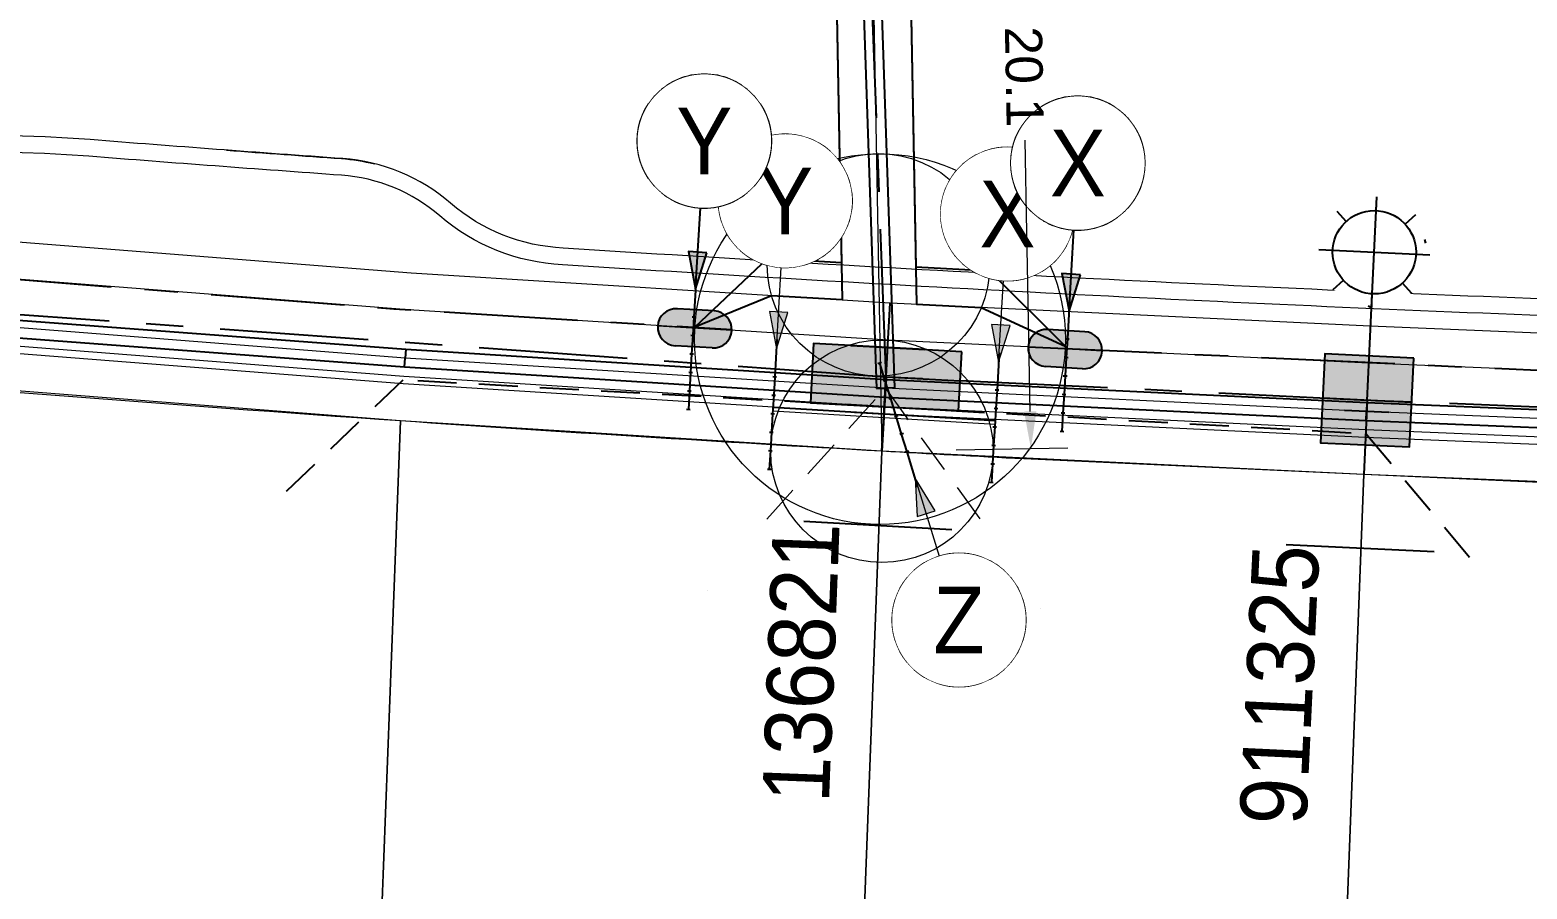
# Model space of a CAD drawing. Header units: metres. Extents: x 294745 to 296284, y 6233060 to 6235519.
# Drawn here: x 295020.48 to 295060.84, y 6234068.15 to 6234091.32 of the extents above; entities that cross this region are included whole.
import ezdxf
from ezdxf.enums import TextEntityAlignment as Align

# ---------------------------------------------------------------- set-up
doc = ezdxf.new("R2010")
doc.units = ezdxf.units.M
doc.set_wipeout_variables(frame=1)
for name, pattern in [('Cable Exist UG', [7, 4, -1, 1, -1]), ('DOT', [6.35, 0, -6.35]), ('IE Trench LV', [5.5, 3.5, -2]), ('PHANTOMX2', [5.6, 2.5, -0.5, 0.15, -0.5, 0.15, -0.5, 0.15, -0.5, 0.15, -0.5])]:
    doc.linetypes.add(name, pattern=pattern)
doc.layers.get('0').update_dxf_attribs({"color": 6})
doc.layers.get('Defpoints').update_dxf_attribs({"color": 250})
doc.layers.add('. Const Lines _SP', color=251, linetype='Continuous', lineweight=0, plot=False)
doc.layers.add('. Const Lines Circles _SP', color=251, linetype='Continuous', lineweight=0, plot=False)
doc.layers.add('. Const Lines SL', color=7, linetype='Continuous', lineweight=0, true_color=0x009999, plot=False, transparency=0.3)
doc.layers.add('. Const Trench (GIS)', color=7, linetype='Continuous', lineweight=0, true_color=0x990099, plot=False, transparency=0.3)
doc.layers.add('._Trenching HV', color=56, linetype='IE Trench HV', lineweight=0, plot=False, transparency=0.2)
doc.layers.add('_User Miscellaneous12', color=231, linetype='Continuous', lineweight=13, plot=False, transparency=0.5)
for name, color, linetype, lineweight in [('_User Miscellaneous3', 30, 'Continuous', 13), ('_User Miscellaneous6', 2, 'Continuous', 13), ('_User_HV_Final', 1, 'Continuous', 25), ('_User_LV_Final', 5, 'Continuous', 25), ('Layer1', 5, 'Continuous', 13), ('Services_SP_NEW', 2, 'PHANTOMX2', 20)]:
    doc.layers.add(name, color=color, linetype=linetype, lineweight=lineweight)
for name, color, linetype in [('Duct_SP_EXT', 30, 'Continuous'), ('Equip_SP_SL_EXT', 7, 'Continuous'), ('Mains_HV_New_U72', 2, 'Cable x'), ('Services_SP_NEW_UG', 2, 'IE Trench LV'), ('SupportsUG_SP_LV_EXT', 7, 'Continuous'), ('Trench_SP_NEW', 2, 'Continuous'), ('UG_Details_SP_MISC', 7, 'Continuous')]:
    doc.layers.add(name, color=color, linetype=linetype)
doc.layers.add('Kerb_SP_Existing', color=254, linetype='Continuous', lineweight=13, transparency=0.5)
doc.styles.add('COLUMN_LABEL', font='arial.ttf', dxfattribs={"height": 2})
doc.styles.add('POLE_LABEL', font='arial.ttf', dxfattribs={"height": 2})
doc.styles.add('SL_LABEL', font='arial.ttf', dxfattribs={"height": 2})
doc.styles.get("Standard").update_dxf_attribs({"font": 'arial.ttf'})
doc.linetypes.add('Cable x', pattern='A,5,-0.05,["X",Standard,S=1.5,R=0,X=0,Y=-0.75],-1.45', length=6.5)
doc.linetypes.add('IE Trench HV', pattern='A,4,-0.4,["/",Standard,S=2,R=0,X=0.25,Y=-1],-1.6', length=6)
doc.dimstyles.new('Standard 1.8mm', dxfattribs={"dimtxt": 1.8, "dimasz": 2, "dimexe": 1, "dimexo": 2, "dimgap": 0.5, "dimtad": 0, "dimdec": 1, "dimzin": 9, "dimdsep": 46, "dimtxsty": 'Standard', "dimcen": 2.5, "dimclrd": 256, "dimclre": 256, "dimclrt": 256, "dimadec": 0, "dimazin": 0, "dimtfac": 1, "dimtdec": 1, "dimtmove": 1, "dimatfit": 3, "dimfxl": 1.25, "dimlwd": -1, "dimlwe": -1, "dimarcsym": 1})

# ---------------------------------------------------------------- blocks, each defined once
blk = doc.blocks.new('*U78')
at = {"layer": 'SupportsUG_SP_LV_EXT', "linetype": 'Continuous'}
h = blk.add_hatch(color=256, dxfattribs=at)
h.dxf.hatch_style = 1
h.paths.add_polyline_path([(-0.8, 0.014), (-0.765, 2.014), (0.834, 1.986), (0.8, -0.014)])
h = blk.add_hatch(color=256, dxfattribs=at)
h.dxf.hatch_style = 1
h.paths.add_polyline_path([(-0.834, -1.986), (-0.8, 0.014), (0.8, -0.014), (0.765, -2.014)])
blk.add_lwpolyline([(-0.765, 2.014), (-0.817, -0.986), (-0.783, 1.014), (-0.834, -1.986), (0.765, -2.014), (0.834, 1.986)], close=True)
at = {"layer": 'Defpoints'}
for p, q in [((3.965, -2.069), (4.034, 1.931)), ((1.014, 0.783), (0.986, -0.817)), ((2, -0.035), (-2, 0.035)), ((0, 0), (2, -0.035))]:
    blk.add_line(p, q, dxfattribs=at)
at = {"layer": 'Defpoints', "flags": 128}
for points in [[(6.077, 4.396), (6.077, 4.396)], [(5.921, -4.603), (5.921, -4.603)]]:
    blk.add_lwpolyline(points, dxfattribs=at)
at = {"width": 0.9}
blk.add_attdef('ASSET_NUM', text='', height=1.8, rotation=360, dxfattribs=at).set_placement((4, 2), align=Align.MIDDLE_LEFT)
for tag, flags, p in [('OWNED_BY', 9, (-0.2, 0)), ('STREETNAME', 9, (-0.175, 0)), ('SUBURB', 1, (-0.158, 0)), ('PARENT', 9, (-0.143, 0)), ('NOTES', 9, (-0.127, 0)), ('LOCATION', 9, (-0.111, 0)), ('LEGEND', 9, (-0.091, 0)), ('SUPPORT_TYPE', 9, (-0.072, 0)), ('USAGE', 9, (-0.056, 0)), ('STATE', 9, (-0.032, 0))]:
    blk.add_attdef(tag, text='', height=0.01, rotation=270, dxfattribs=dict(flags=flags)).set_placement(p, align=Align.CENTER)
blk = doc.blocks.new('*U118')
blk.add_hatch(color=256).paths.add_polyline_path([(1.2, 1.2), (-1.2, 1.2), (-1.2, -1.2), (1.2, -1.2)])
blk.add_lwpolyline([(-1.2, 1.2), (-1.2, -1.2), (1.2, -1.2), (1.2, 1.2)], close=True)
at = {"layer": 'Defpoints', "flags": 128}
for points in [[(4, 2), (4, -2)], [(0, 1.2), (0, -1.2)], [(0.3, 0.6), (0.3, -0.6)], [(0, 0), (2, 0)]]:
    blk.add_lwpolyline(points, dxfattribs=at)
at = {"style": 'COLUMN_LABEL', "width": 0.9, "flags": 8}
blk.add_attdef('ASSET_NUM', text='', height=1.8, rotation=360, dxfattribs=at).set_placement((4, 2), align=Align.MIDDLE_LEFT)
at = {"flags": 1}
blk.add_attdef('Z', (-2.351, -1.813), '', height=0.2, rotation=270, dxfattribs=at)
at = {"flags": 9}
for tag, p in [('NOTES', (-2, -1.813)), ('SUBURB', (-1.8, -1.813)), ('STREETNAME', (-1.6, -1.813)), ('LOCATION', (-1.4, -1.813)), ('LEGEND', (-1.2, -1.813)), ('USAGE', (-1, -1.813)), ('STATE', (-0.8, -1.813)), ('OWNED_BY', (-0.6, -1.813)), ('COLUMN_TYPE', (-0.4, -1.813))]:
    blk.add_attdef(tag, text='', height=0.2, rotation=270, dxfattribs=at).set_placement(p, align=Align.MIDDLE_LEFT)
for tag, style, p in [('STREET_CODE', 'COLUMN_LABEL', (-0.2, -1.813)), ('STRUCTURE_PLANT_NUMBER', 'POLE_LABEL', (0.031, -1.813))]:
    blk.add_attdef(tag, text='', height=0.2, rotation=270, dxfattribs=dict(at, style=style)).set_placement(p, align=Align.MIDDLE_LEFT)
blk = doc.blocks.new('*U107')
at = {"layer": 'Defpoints'}
blk.add_line((0, 2), (0, 0), dxfattribs=at)
at = {"layer": 'Services_SP_NEW_UG', "ltscale": 0.3, "flags": 128}
for points in [[(0.8, 13.002), (4, 16.002)], [(0.8, -13.002), (4, -16.002)]]:
    blk.add_lwpolyline(points, dxfattribs=at)
at = {"layer": 'Services_SP_NEW_UG', "ltscale": 0.3}
for points in [[(0.8, 0), (0.8, 0), (0.8, 13.002)], [(0.8, 0), (0.8, 0), (0.8, -13.002)]]:
    blk.add_lwpolyline(points, dxfattribs=at)
blk = doc.blocks.new('*U104')
at = {"layer": 'Defpoints'}
blk.add_line((1, 0), (-0.7, 0), dxfattribs=at)
at = {"layer": 'Trench_SP_NEW', "linetype": 'IE Trench LV', "lineweight": 18, "ltscale": 0.3}
for points in [[(0.3, 0), (4, 3)], [(4, -3), (0.3, 0)]]:
    blk.add_lwpolyline(points, dxfattribs=at)
blk = doc.blocks.new('*U163')
h = blk.add_hatch(color=256)
h.dxf.hatch_style = 1
h.paths.add_polyline_path([(-0.5, 0.5), (-0.5, -0.5, 1), (0.5, -0.5), (0.5, 0.5, 1)])
for p, q in [((-0.5, -0.5), (-0.5, 0.5)), ((0.5, -0.5), (0.5, 0.5))]:
    blk.add_line(p, q)
blk.add_circle((0, 0), 0.0001)
for centre, start, end in [((0, 0.5), 360, 180), ((0, -0.5), 89.9885, 90.0115), ((0, 0.5), 269.9885, 270.0115), ((0, -0.5), 180, 360)]:
    blk.add_arc(centre, 0.5, start, end)
at = {"layer": '_User Miscellaneous12', "flags": 128}
blk.add_lwpolyline([(0, -1), (0, 1)], dxfattribs=at)
blk = doc.blocks.new('*U166')
h = blk.add_hatch(color=256)
h.dxf.hatch_style = 1
h.paths.add_polyline_path([(0.071, -3.01), (-0.428, -2.98), (-0.238, -3.993)])
blk.add_line((-0.238, -3.993), (-0.107, -1.797))
at = {"linetype": 'Continuous', "flags": 128}
blk.add_lwpolyline([(0, 1.8), (-0.088, 1.798), (-0.176, 1.791), (-0.264, 1.781), (-0.351, 1.765), (-0.437, 1.746), (-0.523, 1.722), (-0.606, 1.695), (-0.689, 1.663), (-0.77, 1.627), (-0.849, 1.587), (-0.925, 1.544), (-1, 1.497), (-1.072, 1.446), (-1.142, 1.391), (-1.209, 1.334), (-1.273, 1.273), (-1.334, 1.209), (-1.391, 1.142), (-1.446, 1.072), (-1.497, 1), (-1.544, 0.925), (-1.587, 0.849), (-1.627, 0.77), (-1.663, 0.689), (-1.695, 0.606), (-1.722, 0.523), (-1.746, 0.437), (-1.765, 0.351), (-1.781, 0.264), (-1.791, 0.176), (-1.798, 0.088), (-1.8, 0), (-1.798, -0.088), (-1.791, -0.176), (-1.781, -0.264), (-1.765, -0.351), (-1.746, -0.437), (-1.722, -0.523), (-1.695, -0.606), (-1.663, -0.689), (-1.627, -0.77), (-1.587, -0.849), (-1.544, -0.925), (-1.497, -1), (-1.446, -1.072), (-1.391, -1.142), (-1.334, -1.209), (-1.273, -1.273), (-1.209, -1.334), (-1.142, -1.391), (-1.072, -1.446), (-1, -1.497), (-0.925, -1.544), (-0.849, -1.587), (-0.77, -1.627), (-0.689, -1.663), (-0.606, -1.695), (-0.523, -1.722), (-0.437, -1.746), (-0.351, -1.765), (-0.264, -1.781), (-0.176, -1.791), (-0.088, -1.798), (0, -1.8), (0.088, -1.798), (0.176, -1.791), (0.264, -1.781), (0.351, -1.765), (0.437, -1.746), (0.523, -1.722), (0.606, -1.695), (0.689, -1.663), (0.77, -1.627), (0.849, -1.587), (0.925, -1.544), (1, -1.497), (1.072, -1.446), (1.142, -1.391), (1.209, -1.334), (1.273, -1.273), (1.334, -1.209), (1.391, -1.142), (1.446, -1.072), (1.497, -1), (1.544, -0.925), (1.587, -0.849), (1.627, -0.77), (1.663, -0.689), (1.695, -0.606), (1.722, -0.523), (1.746, -0.437), (1.765, -0.351), (1.781, -0.264), (1.791, -0.176), (1.798, -0.088), (1.8, 0), (1.798, 0.088), (1.791, 0.176), (1.781, 0.264), (1.765, 0.351), (1.746, 0.437), (1.722, 0.523), (1.695, 0.606), (1.663, 0.689), (1.627, 0.77), (1.587, 0.849), (1.544, 0.925), (1.497, 1), (1.446, 1.072), (1.391, 1.142), (1.334, 1.209), (1.273, 1.273), (1.209, 1.334), (1.142, 1.391), (1.072, 1.446), (1, 1.497), (0.925, 1.544), (0.849, 1.587), (0.77, 1.627), (0.689, 1.663), (0.606, 1.695), (0.523, 1.722), (0.437, 1.746), (0.351, 1.765), (0.264, 1.781), (0.176, 1.791), (0.088, 1.798)], close=True, dxfattribs=at)
at = {"flags": 128}
blk.add_lwpolyline([(0.071, -3.01), (-0.428, -2.98), (-0.238, -3.993), (0.071, -3.01)], dxfattribs=at)
blk.add_circle((0, 0), 1.8)
at = {"layer": 'Defpoints', "linetype": 'Continuous'}
for p, q in [((-0.332, -4.739), (-0.232, -4.745)), ((-0.362, -5.238), (-0.262, -5.244)), ((-0.392, -5.737), (-0.292, -5.743)), ((-0.421, -6.236), (-0.322, -6.242)), ((-0.451, -6.735), (-0.351, -6.741)), ((-0.481, -7.234), (-0.381, -7.24))]:
    blk.add_line(p, q, dxfattribs=at)
at = {"layer": 'Defpoints', "linetype": 'Continuous', "flags": 128}
blk.add_lwpolyline([(-0.223, -3.743), (-0.282, -4.742), (-0.312, -5.241), (-0.342, -5.74), (-0.372, -6.239), (-0.401, -6.738), (-0.431, -7.237)], dxfattribs=at)
at = {"width": 0.9}
blk.add_attdef('CODE', text='', height=1.8, dxfattribs=at).set_placement((0, 0), align=Align.MIDDLE_CENTER)
at = {"flags": 1}
blk.add_attdef('Z', (0, 0), '', height=0.2, dxfattribs=at)
at = {"linetype": 'Continuous'}
blk.add_wipeout([(0, 1.8), (-0.088, 1.798), (-0.176, 1.791), (-0.264, 1.781), (-0.351, 1.765), (-0.437, 1.746), (-0.523, 1.722), (-0.606, 1.695), (-0.689, 1.663), (-0.77, 1.627), (-0.849, 1.587), (-0.925, 1.544), (-1, 1.497), (-1.072, 1.446), (-1.142, 1.391), (-1.209, 1.334), (-1.273, 1.273), (-1.334, 1.209), (-1.391, 1.142), (-1.446, 1.072), (-1.497, 1), (-1.544, 0.925), (-1.587, 0.849), (-1.627, 0.77), (-1.663, 0.689), (-1.695, 0.606), (-1.722, 0.523), (-1.746, 0.437), (-1.765, 0.351), (-1.781, 0.264), (-1.791, 0.176), (-1.798, 0.088), (-1.8, 0), (-1.798, -0.088), (-1.791, -0.176), (-1.781, -0.264), (-1.765, -0.351), (-1.746, -0.437), (-1.722, -0.523), (-1.695, -0.606), (-1.663, -0.689), (-1.627, -0.77), (-1.587, -0.849), (-1.544, -0.925), (-1.497, -1), (-1.446, -1.072), (-1.391, -1.142), (-1.334, -1.209), (-1.273, -1.273), (-1.209, -1.334), (-1.142, -1.391), (-1.072, -1.446), (-1, -1.497), (-0.925, -1.544), (-0.849, -1.587), (-0.77, -1.627), (-0.689, -1.663), (-0.606, -1.695), (-0.523, -1.722), (-0.437, -1.746), (-0.351, -1.765), (-0.264, -1.781), (-0.176, -1.791), (-0.088, -1.798), (0, -1.8), (0.088, -1.798), (0.176, -1.791), (0.264, -1.781), (0.351, -1.765), (0.437, -1.746), (0.523, -1.722), (0.606, -1.695), (0.689, -1.663), (0.77, -1.627), (0.849, -1.587), (0.925, -1.544), (1, -1.497), (1.072, -1.446), (1.142, -1.391), (1.209, -1.334), (1.273, -1.273), (1.334, -1.209), (1.391, -1.142), (1.446, -1.072), (1.497, -1), (1.544, -0.925), (1.587, -0.849), (1.627, -0.77), (1.663, -0.689), (1.695, -0.606), (1.722, -0.523), (1.746, -0.437), (1.765, -0.351), (1.781, -0.264), (1.791, -0.176), (1.798, -0.088), (1.8, 0), (1.798, 0.088), (1.791, 0.176), (1.781, 0.264), (1.765, 0.351), (1.746, 0.437), (1.722, 0.523), (1.695, 0.606), (1.663, 0.689), (1.627, 0.77), (1.587, 0.849), (1.544, 0.925), (1.497, 1), (1.446, 1.072), (1.391, 1.142), (1.334, 1.209), (1.273, 1.273), (1.209, 1.334), (1.142, 1.391), (1.072, 1.446), (1, 1.497), (0.925, 1.544), (0.849, 1.587), (0.77, 1.627), (0.689, 1.663), (0.606, 1.695), (0.523, 1.722), (0.437, 1.746), (0.351, 1.765), (0.264, 1.781), (0.176, 1.791), (0.088, 1.798)], dxfattribs=at)
blk = doc.blocks.new('*U210')
h = blk.add_hatch(color=256)
h.dxf.hatch_style = 1
h.paths.add_polyline_path([(-1.123, 2.793), (-0.645, 2.941), (-1.178, 3.823)])
blk.add_line((-1.178, 3.823), (-0.53, 1.72))
at = {"flags": 128}
blk.add_lwpolyline([(-1.123, 2.793), (-0.645, 2.941), (-1.178, 3.823), (-1.123, 2.793)], dxfattribs=at)
at = {"linetype": 'Continuous', "flags": 128}
blk.add_lwpolyline([(0, 1.8), (-0.088, 1.798), (-0.176, 1.791), (-0.264, 1.781), (-0.351, 1.765), (-0.437, 1.746), (-0.523, 1.722), (-0.606, 1.695), (-0.689, 1.663), (-0.77, 1.627), (-0.849, 1.587), (-0.925, 1.544), (-1, 1.497), (-1.072, 1.446), (-1.142, 1.391), (-1.209, 1.334), (-1.273, 1.273), (-1.334, 1.209), (-1.391, 1.142), (-1.446, 1.072), (-1.497, 1), (-1.544, 0.925), (-1.587, 0.849), (-1.627, 0.77), (-1.663, 0.689), (-1.695, 0.606), (-1.722, 0.523), (-1.746, 0.437), (-1.765, 0.351), (-1.781, 0.264), (-1.791, 0.176), (-1.798, 0.088), (-1.8, 0), (-1.798, -0.088), (-1.791, -0.176), (-1.781, -0.264), (-1.765, -0.351), (-1.746, -0.437), (-1.722, -0.523), (-1.695, -0.606), (-1.663, -0.689), (-1.627, -0.77), (-1.587, -0.849), (-1.544, -0.925), (-1.497, -1), (-1.446, -1.072), (-1.391, -1.142), (-1.334, -1.209), (-1.273, -1.273), (-1.209, -1.334), (-1.142, -1.391), (-1.072, -1.446), (-1, -1.497), (-0.925, -1.544), (-0.849, -1.587), (-0.77, -1.627), (-0.689, -1.663), (-0.606, -1.695), (-0.523, -1.722), (-0.437, -1.746), (-0.351, -1.765), (-0.264, -1.781), (-0.176, -1.791), (-0.088, -1.798), (0, -1.8), (0.088, -1.798), (0.176, -1.791), (0.264, -1.781), (0.351, -1.765), (0.437, -1.746), (0.523, -1.722), (0.606, -1.695), (0.689, -1.663), (0.77, -1.627), (0.849, -1.587), (0.925, -1.544), (1, -1.497), (1.072, -1.446), (1.142, -1.391), (1.209, -1.334), (1.273, -1.273), (1.334, -1.209), (1.391, -1.142), (1.446, -1.072), (1.497, -1), (1.544, -0.925), (1.587, -0.849), (1.627, -0.77), (1.663, -0.689), (1.695, -0.606), (1.722, -0.523), (1.746, -0.437), (1.765, -0.351), (1.781, -0.264), (1.791, -0.176), (1.798, -0.088), (1.8, 0), (1.798, 0.088), (1.791, 0.176), (1.781, 0.264), (1.765, 0.351), (1.746, 0.437), (1.722, 0.523), (1.695, 0.606), (1.663, 0.689), (1.627, 0.77), (1.587, 0.849), (1.544, 0.925), (1.497, 1), (1.446, 1.072), (1.391, 1.142), (1.334, 1.209), (1.273, 1.273), (1.209, 1.334), (1.142, 1.391), (1.072, 1.446), (1, 1.497), (0.925, 1.544), (0.849, 1.587), (0.77, 1.627), (0.689, 1.663), (0.606, 1.695), (0.523, 1.722), (0.437, 1.746), (0.351, 1.765), (0.264, 1.781), (0.176, 1.791), (0.088, 1.798)], close=True, dxfattribs=at)
blk.add_circle((0, 0), 1.8)
at = {"layer": 'Defpoints', "linetype": 'Continuous'}
for p, q in [((-2.088, 6.943), (-2.184, 6.914)), ((-1.941, 6.465), (-2.036, 6.436)), ((-1.793, 5.987), (-1.889, 5.958)), ((-1.646, 5.51), (-1.742, 5.48)), ((-1.499, 5.032), (-1.594, 5.002)), ((-1.351, 4.554), (-1.447, 4.524))]:
    blk.add_line(p, q, dxfattribs=at)
at = {"layer": 'Defpoints', "linetype": 'Continuous', "flags": 128}
blk.add_lwpolyline([(-1.105, 3.584), (-1.399, 4.539), (-1.547, 5.017), (-1.694, 5.495), (-1.841, 5.973), (-1.988, 6.45), (-2.136, 6.928)], dxfattribs=at)
at = {"width": 0.9}
blk.add_attdef('CODE', text='', height=1.8, dxfattribs=at).set_placement((0, 0), align=Align.MIDDLE_CENTER)
at = {"flags": 1}
blk.add_attdef('Z', (0, 0), '', height=0.2, dxfattribs=at)
at = {"linetype": 'Continuous'}
blk.add_wipeout([(0, 1.8), (-0.088, 1.798), (-0.176, 1.791), (-0.264, 1.781), (-0.351, 1.765), (-0.437, 1.746), (-0.523, 1.722), (-0.606, 1.695), (-0.689, 1.663), (-0.77, 1.627), (-0.849, 1.587), (-0.925, 1.544), (-1, 1.497), (-1.072, 1.446), (-1.142, 1.391), (-1.209, 1.334), (-1.273, 1.273), (-1.334, 1.209), (-1.391, 1.142), (-1.446, 1.072), (-1.497, 1), (-1.544, 0.925), (-1.587, 0.849), (-1.627, 0.77), (-1.663, 0.689), (-1.695, 0.606), (-1.722, 0.523), (-1.746, 0.437), (-1.765, 0.351), (-1.781, 0.264), (-1.791, 0.176), (-1.798, 0.088), (-1.8, 0), (-1.798, -0.088), (-1.791, -0.176), (-1.781, -0.264), (-1.765, -0.351), (-1.746, -0.437), (-1.722, -0.523), (-1.695, -0.606), (-1.663, -0.689), (-1.627, -0.77), (-1.587, -0.849), (-1.544, -0.925), (-1.497, -1), (-1.446, -1.072), (-1.391, -1.142), (-1.334, -1.209), (-1.273, -1.273), (-1.209, -1.334), (-1.142, -1.391), (-1.072, -1.446), (-1, -1.497), (-0.925, -1.544), (-0.849, -1.587), (-0.77, -1.627), (-0.689, -1.663), (-0.606, -1.695), (-0.523, -1.722), (-0.437, -1.746), (-0.351, -1.765), (-0.264, -1.781), (-0.176, -1.791), (-0.088, -1.798), (0, -1.8), (0.088, -1.798), (0.176, -1.791), (0.264, -1.781), (0.351, -1.765), (0.437, -1.746), (0.523, -1.722), (0.606, -1.695), (0.689, -1.663), (0.77, -1.627), (0.849, -1.587), (0.925, -1.544), (1, -1.497), (1.072, -1.446), (1.142, -1.391), (1.209, -1.334), (1.273, -1.273), (1.334, -1.209), (1.391, -1.142), (1.446, -1.072), (1.497, -1), (1.544, -0.925), (1.587, -0.849), (1.627, -0.77), (1.663, -0.689), (1.695, -0.606), (1.722, -0.523), (1.746, -0.437), (1.765, -0.351), (1.781, -0.264), (1.791, -0.176), (1.798, -0.088), (1.8, 0), (1.798, 0.088), (1.791, 0.176), (1.781, 0.264), (1.765, 0.351), (1.746, 0.437), (1.722, 0.523), (1.695, 0.606), (1.663, 0.689), (1.627, 0.77), (1.587, 0.849), (1.544, 0.925), (1.497, 1), (1.446, 1.072), (1.391, 1.142), (1.334, 1.209), (1.273, 1.273), (1.209, 1.334), (1.142, 1.391), (1.072, 1.446), (1, 1.497), (0.925, 1.544), (0.849, 1.587), (0.77, 1.627), (0.689, 1.663), (0.606, 1.695), (0.523, 1.722), (0.437, 1.746), (0.351, 1.765), (0.264, 1.781), (0.176, 1.791), (0.088, 1.798)], dxfattribs=at)
blk = doc.blocks.new('*D230')
at = {"layer": 'Defpoints', "color": 0, "lineweight": 15, "transparency": 16777216}
for p in [(295043.08, 6234100.01), (295043.449, 6234079.957), (295047.464, 6234080.031)]:
    blk.add_point(p, dxfattribs=at)
at = {"layer": 'Layer1', "transparency": 16777216}
for p, q in [((295045.08, 6234100.047), (295048.095, 6234100.102)), ((295047.114, 6234099.084), (295047.248, 6234091.768)), ((295047.446, 6234081.031), (295047.311, 6234088.347)), ((295045.449, 6234079.994), (295048.464, 6234080.05))]:
    blk.add_line(p, q, dxfattribs=at)
at = {"layer": 'Layer1', "lineweight": 15, "transparency": 16777216}
for points in [[(295047.28, 6234099.087), (295046.947, 6234099.081), (295047.095, 6234100.084)], [(295047.613, 6234081.034), (295047.279, 6234081.028), (295047.464, 6234080.031)]]:
    blk.add_solid(points, dxfattribs=at)
at = {"layer": 'Layer1', "lineweight": 15, "transparency": 16777216, "insert": (295047.28, 6234090.058), "char_height": 1, "attachment_point": 5, "rotation": 271.0545}
blk.add_mtext('20.1', dxfattribs=at)
blk = doc.blocks.new('*U262')
for tag, height, rotation, flags, p in [('LNUMBER', 1, 179.4694, 8, (-6.356, 8.833)), ('CONSTRUCTED_VOLTAGE', 0.01, 270, 9, (-0.005, 0)), ('CONTROL_TYPE', 0.01, 270, 9, (-0.005, 0)), ('LANTERN_PURPOSE', 0.01, 270, 9, (-0.005, 0)), ('LANTERN_TYPE', 0.01, 270, 9, (-0.005, 0)), ('NO_PHASES', 0.01, 270, 9, (-0.005, 0)), ('OPERATING_VOLTAGE', 0.01, 270, 9, (-0.005, 0)), ('OWNED_BY', 0.01, 270, 9, (-0.005, 0)), ('MAINTAINED_BY', 0.01, 270, 9, (-0.005, 0)), ('ORIENTATION', 0.01, 270, 9, (-0.005, 0)), ('STATE', 0.01, 270, 9, (-0.005, 0)), ('USAGE', 0.01, 270, 9, (-0.005, 0)), ('CEXIST', 0.01, 270, 9, (-0.005, 0)), ('CNEW', 0.01, 270, 9, (-0.005, 0)), ('CNUMBER', 0.01, 270, 9, (-0.005, 0)), ('CREMOVE', 0.01, 270, 9, (-0.005, 0)), ('CREPLACE', 0.01, 270, 9, (-0.005, 0)), ('LKINGHEIGHT', 0.01, 270, 9, (-0.005, 0)), ('LBRACKET', 0.01, 270, 9, (-0.005, 0)), ('LBRACKETVOCAB', 0.01, 270, 9, (-0.005, 0)), ('LCATEGORY', 0.01, 270, 9, (-0.005, 0)), ('LCHARGE1', 0.01, 270, 9, (-0.005, 0)), ('LCHARGE1PERCENT', 0.01, 270, 9, (-0.005, 0)), ('LCHARGE2', 0.01, 270, 9, (-0.005, 0)), ('LCHARGE2PERCENT', 0.01, 270, 9, (-0.005, 0)), ('LCHARGE3', 0.01, 270, 9, (-0.005, 0)), ('LCHARGE3PERCENT', 0.01, 270, 9, (-0.005, 0)), ('LEXIST', 0.01, 270, 9, (-0.005, 0)), ('LLAMP', 0.01, 270, 9, (-0.005, 0)), ('LLAMPVOCAB', 0.01, 270, 9, (-0.005, 0)), ('LMAST', 0.01, 270, 9, (-0.005, 0)), ('LMASTVOCAB', 0.01, 270, 9, (-0.005, 0)), ('LNEW', 0.01, 270, 9, (-0.005, 0)), ('LANTNUMBER', 0.01, 270, 9, (-0.005, 0)), ('LOUTREACH', 0.01, 270, 9, (-0.005, 0)), ('LOUTREACHVOCAB', 0.01, 270, 9, (-0.005, 0)), ('LRATECODE', 0.01, 270, 9, (-0.005, 0)), ('LREMOVE', 0.01, 270, 9, (-0.005, 0)), ('LREPLACE', 0.01, 270, 9, (-0.005, 0)), ('LTYPE', 0.01, 270, 9, (-0.005, 0)), ('LTYPEVOCAB', 0.01, 270, 9, (-0.005, 0)), ('LEGEND', 0.01, 270, 9, (-0.005, 0)), ('SUBURB', 0.01, 270, 9, (-0.005, 0)), ('STREETNAME', 0.01, 270, 9, (-0.005, 0)), ('LOCATION', 0.01, 270, 9, (-0.005, 0)), ('NOTES', 0.01, 270, 9, (-0.005, 0))]:
    blk.add_attdef(tag, text='', height=height, rotation=rotation, dxfattribs=dict(flags=flags)).set_placement(p, align=Align.MIDDLE_LEFT)
for tag, p, height, flags in [('OPERATED_BY', (-0.01, 0), 0.01, 9), ('Z', (-0.005, 0), 0.001, 1)]:
    blk.add_attdef(tag, p, '', height=height, rotation=270, dxfattribs=dict(flags=flags))
at = {"style": 'SL_LABEL', "flags": 9}
blk.add_attdef('STREET_CODE', text='', height=0.001, rotation=270, dxfattribs=at).set_placement((-0.004, 0), align=Align.MIDDLE_LEFT)
at = {"linetype": 'DOT'}
blk.add_wipeout([(-1.866, 7.791), (-2.315, 6.735), (-3.38, 6.305), (-4.436, 6.754), (-4.866, 7.819), (-4.416, 8.875), (-3.352, 9.305), (-2.295, 8.856)], dxfattribs=at)
for p, q in [((-3.38, 6.305), (-3.352, 9.305)), ((-3.355, 8.93), (-3.352, 9.305)), ((-4.416, 8.875), (-4.154, 8.608)), ((-2.295, 8.856), (-2.563, 8.593)), ((-1.866, 7.791), (-4.866, 7.819)), ((-4.491, 7.815), (-4.866, 7.819)), ((0.634, 7.768), (-2.241, 7.795)), ((-4.436, 6.754), (-4.168, 7.017)), ((-2.315, 6.735), (-2.578, 7.002)), ((-3.38, 6.305), (-3.376, 6.68))]:
    blk.add_line(p, q)
at = {"linetype": 'DOT', "flags": 128}
blk.add_lwpolyline([(-1.866, 7.791), (-2.315, 6.735), (-3.38, 6.305), (-4.436, 6.754), (-4.866, 7.819), (-4.416, 8.875), (-3.352, 9.305), (-2.295, 8.856), (-1.866, 7.791)], close=True, dxfattribs=at)
blk.add_circle((-3.366, 7.805), 1.125)

msp = doc.modelspace()

# ---------------------------------------------------------------- linework, layer by layer
at = {"layer": '. Const Lines _SP', "linetype": 'Continuous', "lineweight": 0, "flags": 128}
msp.add_lwpolyline([(295043.0801, 6234100.01), (295043.4499, 6234079.9688)], dxfattribs=at)
for points in [[(295148.7624, 6234079.7657), (295135.7719, 6234080.2626), (295122.7814, 6234080.7595), (295109.7909, 6234081.2565), (295096.8004, 6234081.7534), (295083.8099, 6234082.2503), (295069.584, 6234082.7945), (295056.6147, 6234083.3275), (295043.6711, 6234083.9512), (295030.7546, 6234084.7643), (295011.9437, 6234086.2398, 0.345831), (294997.5027, 6234076.7177, 0.0654817), (294995.3719, 6234065.7074, 0.1055726), (294998.0551, 6234047.9508, 0.1055726)], [(295148.6553, 6234076.9677), (295135.6648, 6234077.4647), (295122.6744, 6234077.9616), (295109.6839, 6234078.4585), (295096.6934, 6234078.9554), (295083.7029, 6234079.4524), (295069.473, 6234079.9967), (295056.4898, 6234080.5303), (295043.5158, 6234081.1554), (295030.5571, 6234081.9712), (295011.7178, 6234083.4489, 0.3459861), (295000.1589, 6234075.8318, 0.0654817), (294998.1668, 6234065.5384, 0.1055726), (295000.6752, 6234048.9381, 0.1055726)], [(295148.6095, 6234075.7686), (295135.619, 6234076.2655), (295122.6285, 6234076.7625), (295109.638, 6234077.2594), (295096.6475, 6234077.7563), (295083.657, 6234078.2532), (295069.4254, 6234078.7976), (295056.4363, 6234079.3314), (295043.4492, 6234079.9572), (295030.4725, 6234080.7741), (295011.6208, 6234082.2528, 0.3460717), (295001.2972, 6234075.4521, 0.0654817), (294999.3646, 6234065.466, 0.1055726), (295001.7982, 6234049.3612)]]:
    msp.add_lwpolyline(points, format="xyb", dxfattribs=at)
at = {"layer": '. Const Lines Circles _SP', "lineweight": 0}
for centre, radius in [((295056.4363, 6234079.3314), 46), ((295043.3936, 6234082.9799), 5), ((295043.3567, 6234084.9851), 3), ((295043.4492, 6234079.9572), 3)]:
    msp.add_circle(centre, radius, dxfattribs=at)
at = {"layer": '. Const Lines SL', "linetype": 'Continuous', "lineweight": 0, "flags": 128}
msp.add_lwpolyline([(295148.6477, 6234076.7679), (295135.6572, 6234077.2648), (295122.6667, 6234077.7617), (295109.6762, 6234078.2587), (295096.6857, 6234078.7556), (295083.6952, 6234079.2525), (295069.4651, 6234079.7969), (295056.4809, 6234080.3305), (295043.5047, 6234080.9557), (295030.543, 6234081.7717), (295011.7017, 6234083.2496, 0.3459994), (295000.3486, 6234075.7685, 0.0654817), (294998.3664, 6234065.5263, 0.1055726), (295000.8624, 6234049.0086, 0.1055726)], format="xyb", dxfattribs=at)
at = {"layer": '. Const Trench (GIS)', "linetype": 'Continuous', "lineweight": 0, "flags": 128}
for points in [[(295148.7242, 6234078.7664), (295135.7337, 6234079.2634), (295122.7432, 6234079.7603), (295109.7527, 6234080.2572), (295096.7622, 6234080.7541), (295083.7717, 6234081.2511), (295069.5443, 6234081.7953), (295056.5701, 6234082.3285), (295043.6157, 6234082.9527), (295030.684, 6234083.7667), (295011.8631, 6234085.243, 0.3458806), (294998.4513, 6234076.4013, 0.0654817), (294996.37, 6234065.647, 0.1055726), (294998.9908, 6234048.3034, 0.1055726)], [(295148.6745, 6234077.4674), (295135.684, 6234077.9643), (295122.6935, 6234078.4612), (295109.703, 6234078.9582), (295096.7125, 6234079.4551), (295083.722, 6234079.952), (295069.4928, 6234080.4963), (295056.5121, 6234081.0298), (295043.5435, 6234081.6547), (295030.5924, 6234082.4699), (295011.7582, 6234083.9473, 0.3459543), (294999.6845, 6234075.99, 0.0654817), (294997.6677, 6234065.5686, 0.1055726), (295000.2074, 6234048.7618, 0.1055726)]]:
    msp.add_lwpolyline(points, format="xyb", dxfattribs=at)
at = {"layer": '._Trenching HV', "color": 2, "linetype": 'IE Trench HV', "ltscale": 0.1, "flags": 128}
msp.add_lwpolyline([(295040.5082, 6234081.0441), (295046.4977, 6234080.6903)], dxfattribs=at)
at = {"layer": '_User Miscellaneous6', "transparency": 33554534, "flags": 128}
for points in [[(295030.4725, 6234080.7741, -0.004566), (295011.6208, 6234082.2528, 0.3460717), (295001.2972, 6234075.4521, 0.0654817), (294999.3646, 6234065.466), (295029.8423, 6234064.3001)], [(295043.4492, 6234079.9572, -0.0031396), (295030.4725, 6234080.7741), (295029.2307, 6234048.3112), (295042.2196, 6234047.814)], [(295056.4363, 6234079.3314), (295047.2722, 6234079.7477, -0.0009245), (295043.4492, 6234079.9572), (295042.2196, 6234047.814), (295055.2117, 6234047.3167)]]:
    msp.add_lwpolyline(points, format="xyb", close=True, dxfattribs=at)
msp.add_lwpolyline([(295069.4254, 6234078.7976), (295061.5822, 6234079.0977), (295056.4363, 6234079.3314), (295055.2117, 6234047.3167), (295068.2022, 6234046.8195)], close=True, dxfattribs=at)
at = {"layer": '_User_HV_Final', "linetype": 'Cable x', "flags": 128}
for points in [[(295035.9043, 6234164.1414), (295026.7274, 6234164.4924), (295027.3458, 6234181.4812), (295008.8507, 6234182.1887), (294998.2671, 6234172.8241), (294994.7449, 6234130.9076, 0.0542863), (294995.0169, 6234119.8691), (294996.2561, 6234113.6179, 0.2347289), (295007.9096, 6234100.1659, 0.0761913), (295023.425, 6234096.3078), (295042.1711, 6234095.059), (295042.3739, 6234084.0392), (295040.4755, 6234084.1492), (295038.4039, 6234083.3012)], [(295034.9937, 6234140.1586), (295019.8144, 6234140.7393), (295021.3052, 6234179.7108), (295009.5755, 6234180.1595), (295000.193, 6234171.8576), (294996.7379, 6234130.7402, 0.0539691), (294996.991, 6234120.196), (294998.2066, 6234114.0642, 0.2339144), (295008.6807, 6234102.0113, 0.0760681), (295023.5832, 6234098.3017), (295044.1369, 6234096.9325), (295044.3763, 6234083.9269), (295046.1262, 6234083.832), (295048.3902, 6234082.7948)]]:
    msp.add_lwpolyline(points, format="xyb", dxfattribs=at)
at = {"layer": '_User_HV_Final', "linetype": 'Cable Exist UG', "ltscale": 0.9, "flags": 128}
for points in [[(294943.7043, 6234090.4812), (295013.1952, 6234085.1385), (295030.292, 6234083.7975), (295039.4013, 6234083.2402)], [(295047.3885, 6234082.7742), (295061.5052, 6234082.1257), (295090.2669, 6234081.0026), (295119.2075, 6234079.8955), (295162.298, 6234078.2472), (295218.6944, 6234075.8221), (295224.9772, 6234068.6253), (295223.8543, 6234053.1618), (295223.8543, 6234053.1618)]]:
    msp.add_lwpolyline(points, dxfattribs=at)
at = {"layer": '_User_LV_Final', "linetype": 'Cable Exist UG'}
for points in [[(295043.5602, 6234081.9542), (295042.9637, 6234098.0134)], [(295043.5602, 6234081.9542), (295011.7824, 6234084.2463), (294972.3461, 6234087.553), (294972.3461, 6234087.553)], [(295083.7334, 6234080.2518), (295056.5255, 6234081.3295), (295043.5602, 6234081.9542)]]:
    msp.add_lwpolyline(points, dxfattribs=at)
at = {"layer": 'Duct_SP_EXT'}
for p, q in [((295042.7413, 6234098.3048), (295043.3037, 6234081.6466)), ((295043.2211, 6234098.321), (295043.7834, 6234081.6627)), ((295010.4603, 6234084.2223), (295030.6089, 6234082.7094)), ((295010.4243, 6234083.7436), (295030.5759, 6234082.2305)), ((295030.6089, 6234082.7094), (295030.5924, 6234082.4699)), ((295030.6089, 6234082.7094), (295043.5568, 6234081.8943)), ((295030.5759, 6234082.2305), (295030.5924, 6234082.4699)), ((295030.5759, 6234082.2305), (295043.5302, 6234081.415)), ((295043.5568, 6234081.8943), (295043.5435, 6234081.6547)), ((295043.5568, 6234081.8943), (295056.5228, 6234081.2695)), ((295043.3037, 6234081.6466), (295043.5435, 6234081.6547)), ((295043.5302, 6234081.415), (295043.5435, 6234081.6547)), ((295043.5302, 6234081.415), (295056.5014, 6234080.79)), ((295043.7834, 6234081.6627), (295043.5435, 6234081.6547)), ((295056.5014, 6234080.79), (295056.5121, 6234081.0298)), ((295056.5228, 6234081.2695), (295056.5121, 6234081.0298)), ((295056.5228, 6234081.2695), (295069.5023, 6234080.7361)), ((295056.5014, 6234080.79), (295069.4833, 6234080.2565))]:
    msp.add_line(p, q, dxfattribs=at)
at = {"layer": 'Kerb_SP_Existing', "flags": 128}
for points in [[(295326.7946, 6233985.9619, 0.2919312), (295318.5767, 6233991.9504), (295230.6458, 6233997.3784, -0.4113646), (295221.9913, 6234007.4836), (295226.264, 6234066.3257), (295226.5104, 6234069.7188, 0.4173883), (295217.6675, 6234079.8353), (295214.6732, 6234080.0201), (295213.8706, 6234080.0051, 0.1235058), (295211.5808, 6234079.1826, -0.1618998), (295208.5395, 6234078.3423, 0.003458), (295195.2976, 6234078.9363), (295061.7714, 6234084.0441, -0.0067717), (295034.8557, 6234085.4389, -0.1679553), (295031.821, 6234086.6485, 0.1615429), (295028.9108, 6234087.8508, -0.0017184), (295022.104, 6234088.3615, 0.1392797), (295003.3513, 6234084.5904, 0.2191615), (294995.3863, 6234074.4133, 0.1485343), (294996.9438, 6234049.4654)], [(295025.7819, 6234088.0768, 0.0007817), (295028.8786, 6234087.8503, -0.0449568), (295029.7642, 6234087.7062)]]:
    msp.add_lwpolyline(points, format="xyb", dxfattribs=at)
at = {"layer": 'Kerb_SP_Existing'}
msp.add_lwpolyline([(295225.8152, 6234066.3583), (295226.0616, 6234069.7514, 0.4173883), (295217.6398, 6234079.3861), (295214.6636, 6234079.5698), (295213.8975, 6234079.5555, 0.1225723), (295211.8306, 6234078.8083), (295211.7938, 6234078.7839, -0.1597743), (295208.5164, 6234077.8928, 0.0032976), (295195.2802, 6234078.4866), (295061.7542, 6234083.5944, -0.0067726), (295034.8348, 6234084.9894, -0.1679553), (295031.5269, 6234086.3079, 0.1615429), (295028.8787, 6234087.4019, -0.0017184), (295022.0688, 6234087.9129, 0.1392797), (295003.5572, 6234084.1903, 0.2191615), (294995.8242, 6234074.3095, 0.1485343), (294997.3654, 6234049.6228)], format="xyb", dxfattribs=at)
at = {"layer": 'Mains_HV_New_U72', "linetype": 'Cable x', "ltscale": 0.1, "flags": 128}
for points in [[(295030.2208, 6234174.8665), (295027.3458, 6234181.4812), (295008.8507, 6234182.1887), (294998.2671, 6234172.8241), (294994.7449, 6234130.9076, 0.0542863), (294995.0169, 6234119.8691), (294996.2561, 6234113.6179, 0.2347289), (295007.9096, 6234100.1659, 0.0761913), (295023.425, 6234096.3078), (295042.1711, 6234095.059), (295042.3555, 6234085.0418), (295040.3616, 6234085.1577), (295038.4039, 6234083.3012)], [(295030.2208, 6234174.8665), (295026.0128, 6234179.5307), (295009.5755, 6234180.1595), (295000.193, 6234171.8576), (294996.7379, 6234130.7402, 0.0539691), (294996.991, 6234120.196), (294998.2066, 6234114.0642, 0.2339144), (295008.6807, 6234102.0113, 0.0760681), (295023.5832, 6234098.3017), (295044.1369, 6234096.9325), (295044.3579, 6234084.9294), (295046.3522, 6234084.8213), (295048.3902, 6234082.7948)]]:
    msp.add_lwpolyline(points, format="xyb", dxfattribs=at)
at = {"layer": 'Trench_SP_NEW', "color": 2, "linetype": 'IE Trench HV', "ltscale": 0.75, "flags": 128}
msp.add_lwpolyline([(295040.5141, 6234081.144), (295046.5036, 6234080.7901)], dxfattribs=at)

# ---------------------------------------------------------------- block references
at = {"layer": '_User_HV_Final', "rotation": 86.51631329995773}
for p in [(295038.4021, 6234083.2716), (295048.3864, 6234082.7125)]:
    msp.add_blockref('*U163', p, dxfattribs=at)
at = {"layer": 'Equip_SP_SL_EXT'}
ref = msp.add_blockref('*U118', (295056.5313, 6234081.3292), dxfattribs=dict(at, rotation=267.2796087531705))
ref.add_attrib('ASSET_NUM', '911325', dxfattribs={"layer": '0', "height": 1.8, "rotation": 267.27961, "style": 'COLUMN_LABEL', "text_generation_flag": 6, "width": 0.9}).set_placement((295054.3437, 6234077.4286), align=Align.MIDDLE_RIGHT)
at = {"layer": 'Services_SP_NEW', "linetype": 'ByBlock'}
for name, rotation in [('*U107', 266.8196464981602), ('*U104', 266.8196464990168)]:
    msp.add_blockref(name, (295043.5602, 6234081.9542), dxfattribs=dict(at, rotation=rotation))
at = {"layer": 'SupportsUG_SP_LV_EXT', "linetype": 'Continuous'}
ref = msp.add_blockref('*U78', (295043.5602, 6234081.9542), dxfattribs=dict(at, rotation=267.8093327455871))
ref.add_attrib('ASSET_NUM', '136821', dxfattribs={"layer": '0', "height": 1.8, "rotation": 267.80933, "text_generation_flag": 6, "width": 0.9}).set_placement((295041.4087, 6234078.0336), align=Align.MIDDLE_RIGHT)

# ---------------------------------------------------------------- next in the draw order: block references
at = {"layer": '_User Miscellaneous3'}
for p, values in [((295040.8417, 6234086.71), {'CODE': 'Y'}), ((295046.8324, 6234086.3562), {'CODE': 'X'})]:
    msp.add_blockref('*U166', p, dxfattribs=at).add_auto_attribs(values)
at = {"layer": 'UG_Details_SP_MISC', "rotation": 267.8102484807831}
msp.add_blockref('*U262', (295048.7932, 6234082.2597), dxfattribs=at)

# ---------------------------------------------------------------- next in the draw order: block references
at = {"layer": '_User_HV_Final'}
for p, values in [((295038.6605, 6234088.3232), {'CODE': 'Y'}), ((295048.73, 6234087.7294), {'CODE': 'X'})]:
    msp.add_blockref('*U166', p, dxfattribs=at).add_auto_attribs(values)

# ---------------------------------------------------------------- next in the draw order: block references
at = {"layer": '_User Miscellaneous3', "color": 40, "lineweight": 15}
msp.add_blockref('*U210', (295045.5248, 6234075.4041), dxfattribs=at).add_auto_attribs({'CODE': 'Z'})

# ---------------------------------------------------------------- next in the draw order: dimensions: what is measured, and where the dimension line sits
at = {"layer": 'Layer1', "lineweight": 15}
dim = msp.add_aligned_dim(p1=(295043.0801, 6234100.01), p2=(295043.4492, 6234079.9573), distance=4.0158, dimstyle='Standard 1.8mm', override={"dimtxt": 1, "dimasz": 1}, dxfattribs=at)
dim.commit()
dim.dimension.update_dxf_attribs({"geometry": '*D230', "text_midpoint": (295047.2797, 6234090.0575)})

doc.saveas('drawing.dxf')
